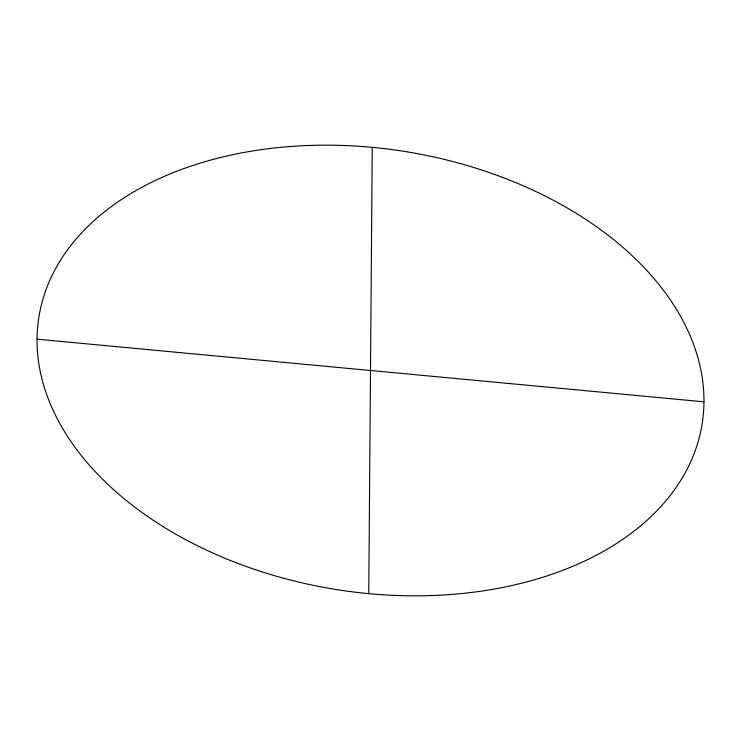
<?xml version="1.0" encoding="UTF-8"?>
<svg xmlns="http://www.w3.org/2000/svg" width="741" height="741" viewBox="0 0 741 741"><rect width="100%" height="100%" fill="white"/><g stroke="black" fill="none" stroke-linecap="round" stroke-linejoin="round"><path stroke-width="1.11" d="M368.749 593.643L372.251 147.357M37.05 339.183L703.95 401.817M162.992 526.545A335.886 221.689 9.2 0 0 700.31 433.253A335.886 221.689 9.2 0 0 248.198 151.701A335.886 221.689 9.2 0 0 162.992 526.545"/></g></svg>
